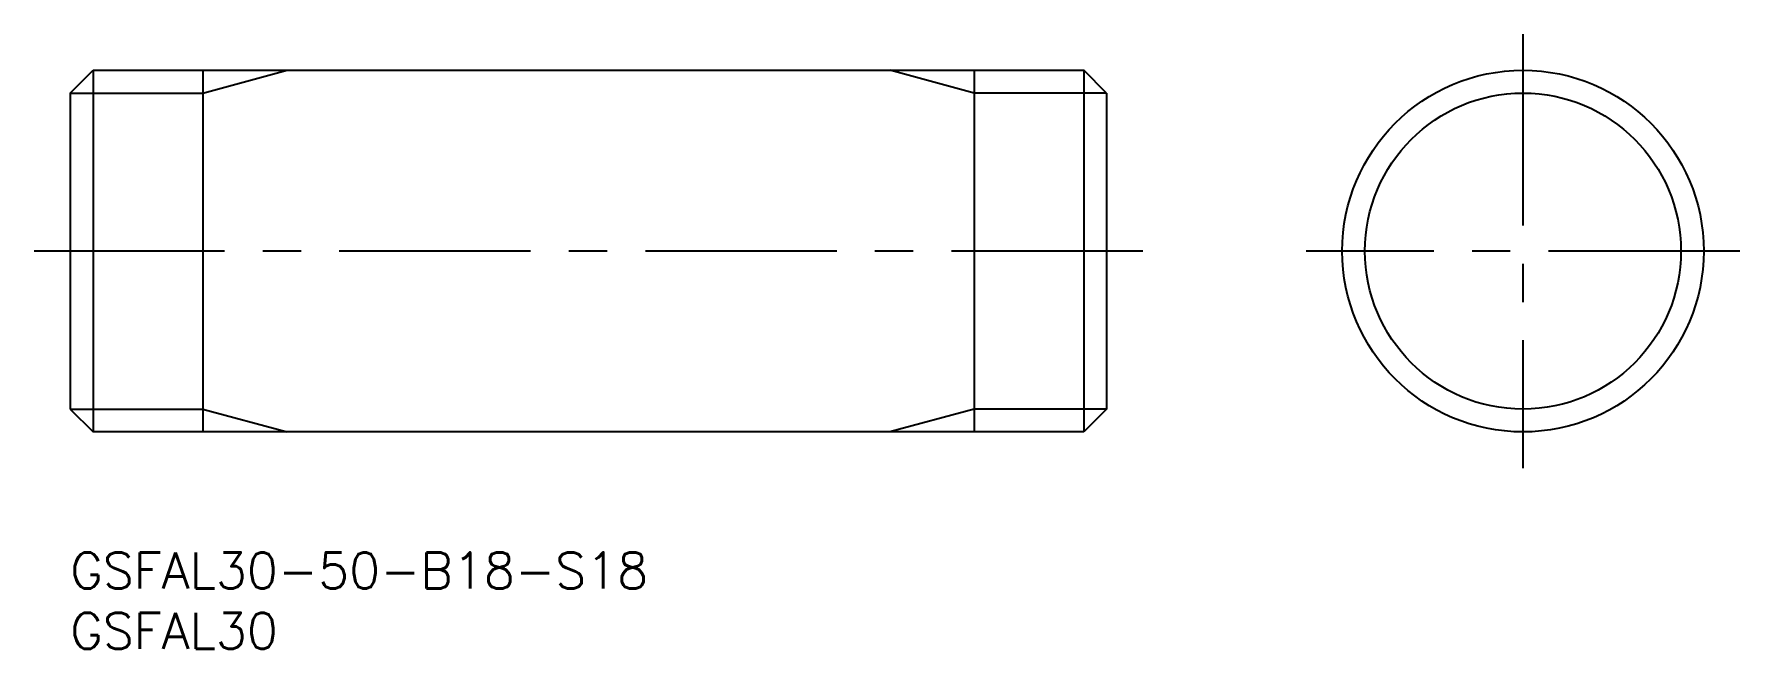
# Model space of a CAD drawing. Extents: x -3 to 139, y -8 to 43.
import ezdxf

# ---------------------------------------------------------------- set-up
doc = ezdxf.new("R2010")
doc.units = 0
doc.header["$LTSCALE"] = 0.5
doc.linetypes.add('CENTER', pattern=[50.8, 31.75, -6.35, 6.35, -6.35])
for name, color, linetype in [('MSM_CENTER', 1, 'CENTER'), ('MSM_CONTINUOUS', 7, 'CONTINUOUS'), ('MSM_NARROW', 5, 'CONTINUOUS'), ('MSM_PART_NUMBER', 7, 'CONTINUOUS')]:
    doc.layers.add(name, color=color, linetype=linetype)
doc.styles.get("Standard").update_dxf_attribs({"font": 'txt.shx', "height": 3, "bigfont": 'bigfont.shx'})

# ---------------------------------------------------------------- blocks, each defined once
blk = doc.blocks.new('*U11')
at = {"layer": 'MSM_PART_NUMBER'}
blk.add_text('GSFAL30-50-B18-S18', height=3, dxfattribs=at).set_placement((0, -3))
blk = doc.blocks.new('*U12')
at = {"layer": 'MSM_PART_NUMBER'}
blk.add_text('GSFAL30', height=3, dxfattribs=at).set_placement((0, -8))

msp = doc.modelspace()

# ---------------------------------------------------------------- linework, layer by layer
at = {"layer": 'MSM_CENTER'}
for p, q in [((120.55, 43), (120.55, 7)), ((89, 25), (-3, 25)), ((138.55, 25), (102.55, 25))]:
    msp.add_line(p, q, dxfattribs=at)
at = {"layer": 'MSM_CONTINUOUS'}
for p, q in [((0, 38.11), (1.89, 40)), ((1.89, 40), (1.89, 10)), ((1.89, 40), (84.11, 40)), ((11, 40), (11, 10)), ((75, 40), (75, 10)), ((86, 38.11), (84.11, 40)), ((84.11, 40), (84.11, 10)), ((0, 38.11), (0, 11.89)), ((86, 38.11), (86, 11.89)), ((0, 11.89), (1.89, 10)), ((86, 11.89), (84.11, 10)), ((84.11, 10), (1.89, 10))]:
    msp.add_line(p, q, dxfattribs=at)
msp.add_circle((120.55, 25), 15, dxfattribs=at)
at = {"layer": 'MSM_NARROW'}
for p, q in [((11, 38.11), (18, 40)), ((75, 38.11), (68, 40)), ((0, 38.11), (11, 38.11)), ((86, 38.11), (75, 38.11)), ((0, 11.89), (11, 11.89)), ((11, 11.89), (18, 10)), ((75, 11.89), (68, 10)), ((86, 11.89), (75, 11.89))]:
    msp.add_line(p, q, dxfattribs=at)
msp.add_circle((120.55, 25), 13.11, dxfattribs=at)

# ---------------------------------------------------------------- block references
at = {"layer": 'MSM_CONTINUOUS'}
for name in ['*U11', '*U12']:
    msp.add_blockref(name, (0, 0), dxfattribs=at)

doc.saveas('drawing.dxf')
